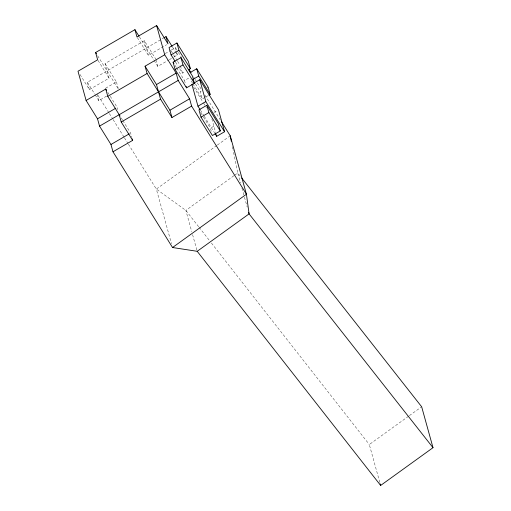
<?xml version="1.0" encoding="UTF-8"?>
<svg xmlns="http://www.w3.org/2000/svg" width="511" height="511" viewBox="0 0 511 511"><rect width="100%" height="100%" fill="white"/><g stroke="black" fill="none" stroke-linecap="round" stroke-linejoin="round"><path stroke-width="0.38" stroke-dasharray="2.56 1.92" d="M216.734 145.52L156.334 189.076L171.479 243.677M217.373 145.054L230.225 135.785M233.897 175.746L185.857 210.398L191.74 231.611M234.536 175.286L237.736 172.974L233.042 149.729M379.807 482.422L369.306 444.538L408.736 416.101M409.381 415.635L421.664 406.775M80.035 74.51L89.412 89.591L109.067 78.17L105.017 63.562L144.332 40.72L155.753 59.078M89.412 89.591L87.387 82.29L163.296 38.178M137.37 37.629L148.382 55.329L166.682 44.7M105.592 88.224L116.438 81.92L105.017 63.562M165.238 53.566L170.661 50.417M171.338 50.021L175.407 47.657L177.937 51.726M95.135 94.746L98.808 100.648L106.94 95.921M154.105 60.483L157.778 66.385L168.617 60.087M169.301 59.691L173.363 57.328M174.04 56.932L177.432 54.964L176.416 51.311M179.642 68.64L182.497 73.226L185.116 71.706M185.129 82.725L184.522 80.534L189.766 77.487M204.917 97.467L202.299 98.987L200.274 91.686L202.893 90.16M206.827 87.879L208.137 87.113M205.575 97.084L208.852 95.18M213.898 112.49L217.175 110.587M211.215 131.129L210.404 128.21L214.99 125.546M240.202 176.11L237.736 172.974L240.47 182.823M198.645 226.718L185.857 210.398L156.334 189.076L128.235 143.91M199.137 227.344L209.465 240.528M211.433 243.038L369.306 444.538M178.358 52.403L181.309 57.149M193.541 76.81L194.806 78.841M195.228 79.518L196.914 82.233M197.335 82.91L201.13 89.01M204.924 95.11L220.528 120.194M172.539 47.095L175.797 52.339M176.206 52.997L177.432 54.964M195.381 83.817L200.274 91.686M192.513 83.255L190.475 79.167M192.915 83.906L202.299 98.987M171.089 50.838L173.127 54.121M173.536 54.773L177.208 60.675M177.617 61.333L180.064 65.267M193.554 86.959L203.129 102.347M203.544 103.018L206.457 107.7M175.56 62.08L178.007 66.015M175.139 65.453L176.365 67.42M176.774 68.072L184.522 80.534M200.465 110.21L203.793 115.563M204.215 116.233L214.62 132.962M200.612 112.471L203.059 116.406M203.467 117.064L210.404 128.21M139.42 36.881L153.696 59.825M97.665 55.788L118.054 88.569M98.055 60.47L109.067 78.17M107.789 92.312L109.833 95.589M110.242 96.247L117.172 107.393L117.779 109.584M121.241 117.977L122.461 119.944M122.87 120.602L130.618 133.058L131.838 137.44M98.042 95.365L108.945 112.893M109.367 113.57L112.72 118.961M113.142 119.638L124.045 137.165M124.46 137.842L127.82 143.233M87.387 82.29L94.733 94.094M241.939 188.125L244.252 196.46M244.462 197.22L247.19 207.064M211.88 118.929L215.648 132.528M175.407 47.657L176.218 50.583M180.472 65.919L182.497 73.226M155.951 59.813L157.778 66.385M144.332 40.72L148.382 55.329M192.577 234.638L196.99 250.55M116.438 81.92L118.265 88.499M96.988 94.075L98.808 100.648M232.416 146.631L232.888 148.957"/><path stroke-width="0.77" d="M139.011 36.224L134.936 29.664L95.621 52.505L97.646 59.813L77.991 71.233L86.097 100.456L97.518 118.814L99.543 126.121L110.964 144.479L112.988 151.786L172.546 247.522L246.436 194.225L230.225 135.785L221.372 121.548M172.546 247.522L197.201 251.303L249.081 213.885L246.436 194.225L191.612 106.103L189.587 98.795L178.167 80.438L176.142 73.13L164.721 54.773L156.615 25.55L136.961 36.971L134.936 29.664M197.201 251.303L380.65 485.45L433.009 447.687L421.664 406.775L241.684 177.988M163.98 37.788L166.011 36.607L172.13 46.437M188.393 69.803L190.36 68.659L188.335 61.352L176.915 42.994L169.052 47.561L171.076 54.869L175.152 61.422M86.097 100.456L105.751 89.035L106.569 90.345M191.612 106.103L171.958 117.524L169.933 110.216L147.091 73.495L145.06 66.194L164.721 54.773M171.076 54.869L178.939 50.302L176.915 42.994M120.015 116.01L107.776 96.336L147.091 73.495M173.101 62.17L180.964 57.602L192.385 75.967L194.41 83.267L186.547 87.835L175.126 69.477L173.101 62.17L173.919 63.485M175.126 69.477L182.989 64.91L180.964 57.602M97.518 118.814L115.818 108.179M171.958 117.524L160.537 99.16L156.487 84.551L176.142 73.13M190.162 72.562L196.716 68.755L208.137 87.113L210.162 94.42L208.852 95.18M99.543 126.121L178.167 80.438M192.845 79.486L198.741 76.062L196.716 68.755M112.988 151.786L132.643 140.365L121.222 122.001L160.537 99.16M193.854 83.14L199.756 79.716L218.484 109.827L224.559 131.742L216.702 136.309L215.035 133.633M110.964 144.479L129.264 133.844M169.933 110.216L189.587 98.795M200.05 109.546L197.968 106.199L205.831 101.632L199.756 79.716M206.846 105.279L198.983 109.852L201.008 117.153L212.429 135.517L220.292 130.944L218.267 123.643L206.846 105.279L208.871 112.586L220.292 130.944M201.008 117.153L208.871 112.586M433.009 447.687L249.081 213.885L248.665 212.372M198.741 76.062L210.162 94.42M178.939 50.302L190.36 68.659M188.898 69.349L191.005 72.741M182.989 64.91L194.41 83.267M205.831 101.632L224.559 131.742M156.615 25.55L168.036 43.908L166.011 36.607M145.06 66.194L156.487 84.551M95.621 52.505L96.438 53.821M380.229 483.936L380.65 485.45M216.281 134.795L216.702 136.309M191.893 84.283L197.968 106.199M186.145 86.378L186.547 87.835M132.24 138.903L132.643 140.365M119.197 114.7L121.222 122.001M105.751 89.035L107.776 96.336M230.225 135.785L231.323 141.208"/></g></svg>
